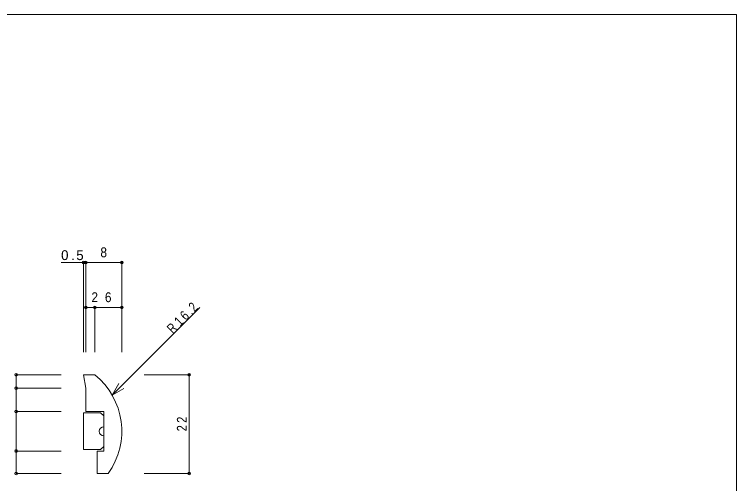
# Model space of a CAD drawing. Units: millimetres on the paper. Extents: x -141 to 141, y -98 to 98.
# Drawn here: x -19.9 to 141, y -7 to 97.5 of the extents above; entities that cross this region are included whole.
import ezdxf
from ezdxf.enums import TextEntityAlignment as Align

# ---------------------------------------------------------------- set-up
doc = ezdxf.new("R2010")
doc.units = ezdxf.units.MM
doc.header["$PDMODE"] = 32
doc.header["$PDSIZE"] = 0.6
for name, color, linetype, lineweight in [('0-0_ＫＢ製品', 2, 'Continuous', 9), ('0-3_寸法', 4, 'Continuous', 9), ('0-4_引出線字', 4, 'Continuous', 9), ('0-A_ベース', 3, 'Continuous', 9), ('F-0_図面枠', 5, 'Continuous', 9)]:
    doc.layers.add(name, color=color, linetype=linetype, lineweight=lineweight)
doc.styles.add('HGｺﾞｼｯｸM', font='')
doc.styles.get('HGｺﾞｼｯｸM').set_extended_font_data('HGｺﾞｼｯｸM')

msp = doc.modelspace()

# ---------------------------------------------------------------- linework, layer by layer
at = {"layer": '0-0_ＫＢ製品'}
for p, q in [((-2, 17.25), (-4.5, 17.25)), ((-4.5, 17.25), (-4, 14.25)), ((-4, 14.25), (-4, 9.05)), ((-4, 9.05), (0, 9.05)), ((0, 9.05), (0, 0.25)), ((-1.5, 0.25), (-1.5, -4.75)), ((0, 0.25), (-1.5, 0.25)), ((-1.5, -4.75), (1, -4.75))]:
    msp.add_line(p, q, dxfattribs=at)
msp.add_arc((-12.19, 4.656), 16.2, 324.50621, 51.02406, dxfattribs=at)
at = {"layer": '0-3_寸法'}
for p, q in [((-4, 42.25), (-9.5, 42.25)), ((-4.5, 42.25), (-4.5, 22.25)), ((4, 42.25), (-4, 42.25)), ((-4, 42.25), (-4, 32.25)), ((4, 42.25), (4, 32.25)), ((-4, 32.25), (-4, 22.25)), ((-4, 32.25), (-2, 32.25)), ((-2, 32.25), (-2, 22.25)), ((-2, 32.25), (4, 32.25)), ((4, 32.25), (4, 22.25)), ((-19.5, 17.25), (-19.5, 14.25)), ((-19.5, 17.25), (-9.5, 17.25)), ((19, 17.25), (9, 17.25)), ((19, 17.25), (19, -4.75)), ((-19.5, 14.25), (-9.5, 14.25)), ((-19.5, 14.25), (-19.5, 9.05)), ((-19.5, 9.05), (-9.5, 9.05)), ((-19.5, 9.05), (-19.5, 0.25)), ((-19.5, 0.25), (-9.5, 0.25)), ((-19.5, 0.25), (-19.5, -4.75)), ((-19.5, -4.75), (-9.5, -4.75)), ((19, -4.75), (9, -4.75))]:
    msp.add_line(p, q, dxfattribs=at)
for p in [(-4.5, 42.25), (-4, 42.25), (4, 42.25), (-4, 32.25), (-2, 32.25), (4, 32.25), (-19.5, 17.25), (19, 17.25), (-19.5, 14.25), (-19.5, 9.05), (-19.5, 0.25), (-19.5, -4.75), (19, -4.75)]:
    msp.add_point(p, dxfattribs=at)
at = {"layer": '0-4_引出線字'}
for q in [(21.405, 32.25), (3.366, 15.309), (4.464, 14.211)]:
    msp.add_line((1.866, 12.711), q, dxfattribs=at)
at = {"layer": '0-A_ベース'}
for p, q in [((-4.5, 8.75), (-4.5, 0.55)), ((-0.7, 8.75), (-4.5, 8.75)), ((-0.7, 8.75), (0, 8.05)), ((0, 8.05), (0, 5.65)), ((0, 3.65), (0, 1.25)), ((-4.5, 0.55), (-0.7, 0.55)), ((0, 1.25), (-0.7, 0.55))]:
    msp.add_line(p, q, dxfattribs=at)
msp.add_arc((0, 4.65), 1, 90, 270, dxfattribs=at)
at = {"layer": 'F-0_図面枠'}
for p, q in [((-141, 97.5), (141, 97.5)), ((141, 97.5), (141, -97.5))]:
    msp.add_line(p, q, dxfattribs=at)

# ---------------------------------------------------------------- texts
at = {"layer": '0-3_寸法', "color": 7, "style": 'HGｺﾞｼｯｸM', "width": 0.9}
for s, p in [('8', (-0.75, 42.75)), ('2', (-2.75, 32.75)), ('6', (0.25, 32.75))]:
    msp.add_text(s, height=2.199, dxfattribs=at).set_placement(p, align=Align.BOTTOM_LEFT)
at = {"layer": '0-3_寸法', "color": 7, "insert": (-9.5, 42.75), "char_height": 2.199, "attachment_point": 7, "style": 'HGｺﾞｼｯｸM'}
msp.add_mtext('\\T1.38;0.5', dxfattribs=at)
at = {"layer": '0-3_寸法', "color": 7, "char_height": 2.199, "attachment_point": 7, "style": 'HGｺﾞｼｯｸM'}
for s, insert, rotation in [('\\T1.38;\\W0.8;R16.2', (15.394, 26.24), 45), ('\\T1.36;\\W0.85;22', (18.5, 4.625), 90)]:
    msp.add_mtext(s, dxfattribs=dict(at, insert=insert, rotation=rotation))

doc.saveas('drawing.dxf')
